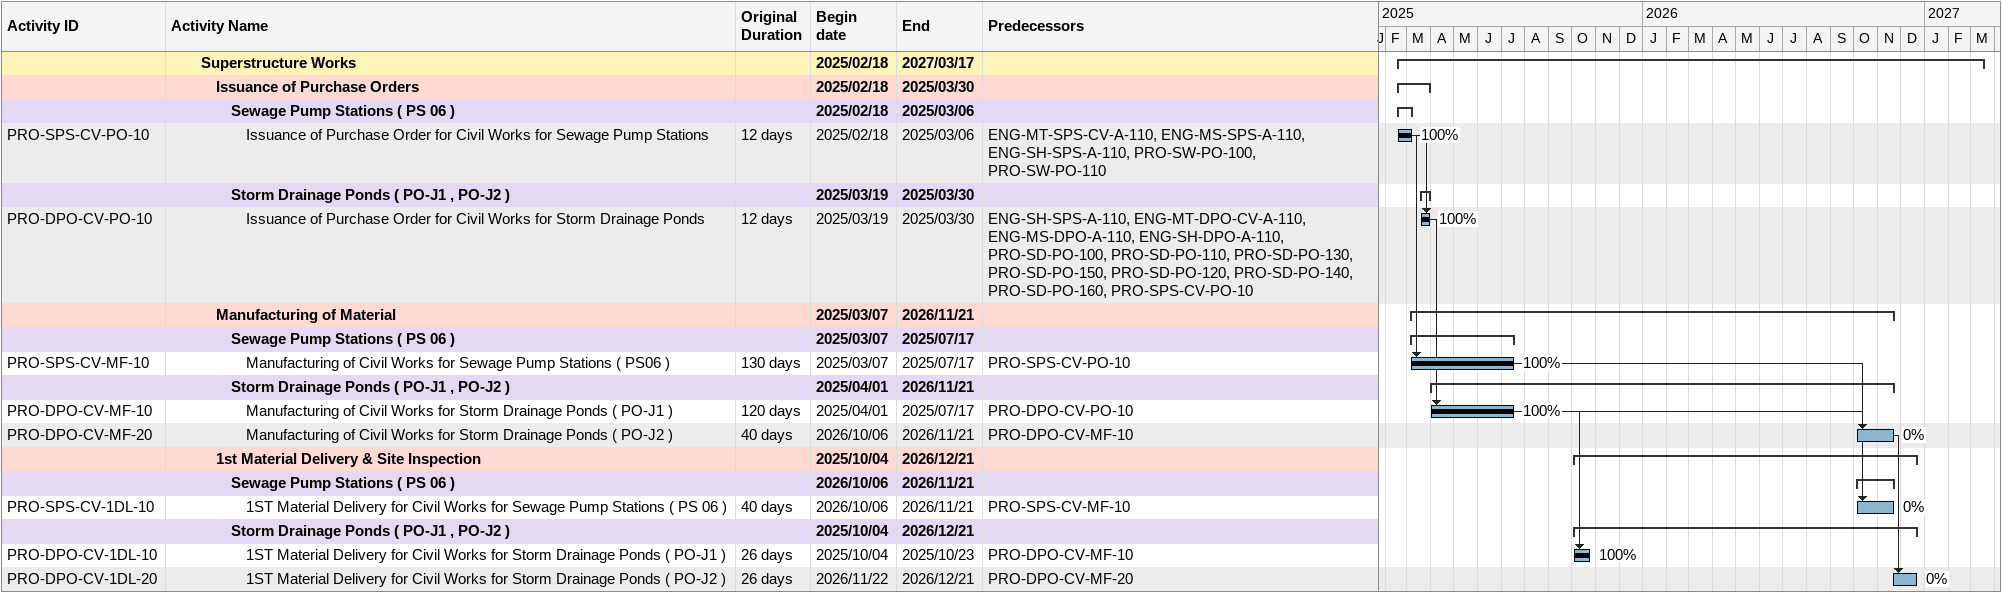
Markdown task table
| ID | Level | Task | Original duration | Start | Finish | Predecessors | % complete |
|---|---|---|---|---|---|---|---|
|  | 3 | **Superstructure Works** |  | 2025-02-18 | 2027-03-17 |  |  |
|  | 4 | **Issuance of Purchase Orders** |  | 2025-02-18 | 2025-03-30 |  |  |
|  | 5 | **Sewage Pump Stations ( PS 06 )** |  | 2025-02-18 | 2025-03-06 |  |  |
| PRO-SPS-CV-PO-10 | 6 | Issuance of Purchase Order for Civil Works for Sewage Pump Stations | 12d | 2025-02-18 | 2025-03-06 | ENG-MT-SPS-CV-A-110, ENG-MS-SPS-A-110, ENG-SH-SPS-A-110, PRO-SW-PO-100, PRO-SW-PO-110 | 100 |
|  | 5 | **Storm Drainage Ponds ( PO-J1 , PO-J2 )** |  | 2025-03-19 | 2025-03-30 |  |  |
| PRO-DPO-CV-PO-10 | 6 | Issuance of Purchase Order for Civil Works for Storm Drainage Ponds | 12d | 2025-03-19 | 2025-03-30 | ENG-SH-SPS-A-110, ENG-MT-DPO-CV-A-110, ENG-MS-DPO-A-110, ENG-SH-DPO-A-110, PRO-SD-PO-100, PRO-SD-PO-110, PRO-SD-PO-130, PRO-SD-PO-150, PRO-SD-PO-120, PRO-SD-PO-140, PRO-SD-PO-160, PRO-SPS-CV-PO-10 | 100 |
|  | 4 | **Manufacturing of Material** |  | 2025-03-07 | 2026-11-21 |  |  |
|  | 5 | **Sewage Pump Stations ( PS 06 )** |  | 2025-03-07 | 2025-07-17 |  |  |
| PRO-SPS-CV-MF-10 | 6 | Manufacturing of Civil Works for Sewage Pump Stations ( PS06 ) | 130d | 2025-03-07 | 2025-07-17 | PRO-SPS-CV-PO-10 | 100 |
|  | 5 | **Storm Drainage Ponds ( PO-J1 , PO-J2 )** |  | 2025-04-01 | 2026-11-21 |  |  |
| PRO-DPO-CV-MF-10 | 6 | Manufacturing of Civil Works for Storm Drainage Ponds ( PO-J1 ) | 120d | 2025-04-01 | 2025-07-17 | PRO-DPO-CV-PO-10 | 100 |
| PRO-DPO-CV-MF-20 | 6 | Manufacturing of Civil Works for Storm Drainage Ponds ( PO-J2 ) | 40d | 2026-10-06 | 2026-11-21 | PRO-DPO-CV-MF-10 | 0 |
|  | 4 | **1st Material Delivery & Site Inspection** |  | 2025-10-04 | 2026-12-21 |  |  |
|  | 5 | **Sewage Pump Stations ( PS 06 )** |  | 2026-10-06 | 2026-11-21 |  |  |
| PRO-SPS-CV-1DL-10 | 6 | 1ST Material Delivery for Civil Works for Sewage Pump Stations ( PS 06 ) | 40d | 2026-10-06 | 2026-11-21 | PRO-SPS-CV-MF-10 | 0 |
|  | 5 | **Storm Drainage Ponds ( PO-J1 , PO-J2 )** |  | 2025-10-04 | 2026-12-21 |  |  |
| PRO-DPO-CV-1DL-10 | 6 | 1ST Material Delivery for Civil Works for Storm Drainage Ponds ( PO-J1 ) | 26d | 2025-10-04 | 2025-10-23 | PRO-DPO-CV-MF-10 | 100 |
| PRO-DPO-CV-1DL-20 | 6 | 1ST Material Delivery for Civil Works for Storm Drainage Ponds ( PO-J2 ) | 26d | 2026-11-22 | 2026-12-21 | PRO-DPO-CV-MF-20 | 0 |
